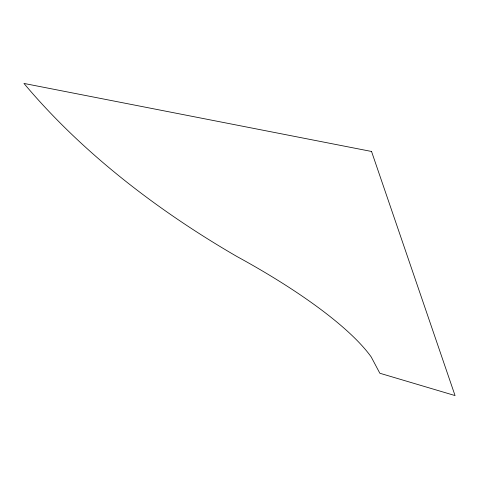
<?xml version="1.0" encoding="UTF-8"?>
<svg xmlns="http://www.w3.org/2000/svg" width="479" height="479" viewBox="0 0 479 479"><rect width="100%" height="100%" fill="white"/><g stroke="black" fill="none" stroke-linecap="round" stroke-linejoin="round"><path stroke-width="0.72" d="M371.542 151.466L23.95 83.43A761.269 442.56 12.9 0 0 237.003 256.552A252.553 61.755 24.7 0 1 371.177 356.915L379.841 373.243L455.05 395.57L371.542 151.466"/></g></svg>
